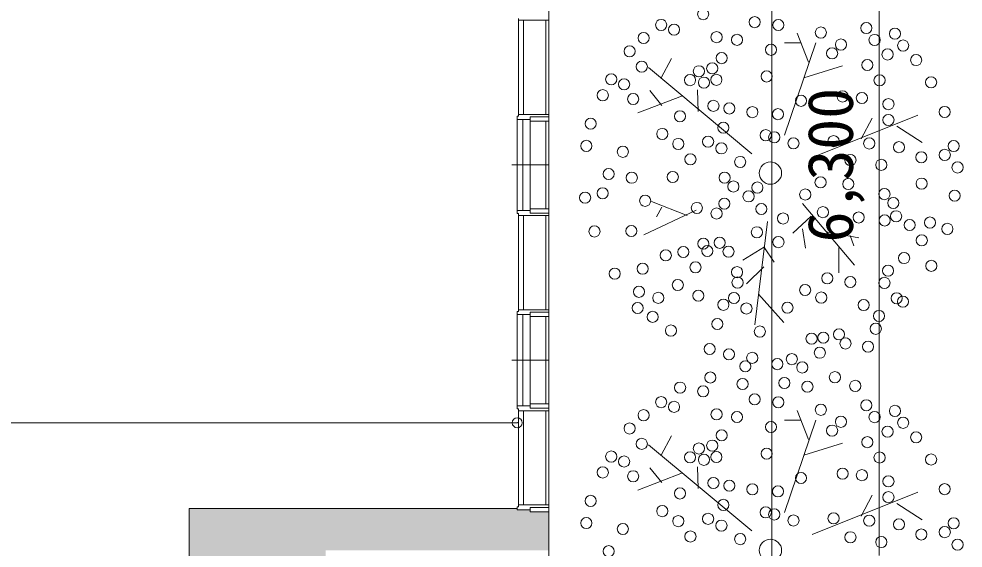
# Model space of a CAD drawing. Units: millimetres at full size, sheet at 1:200; details may follow other scales. Extents: x -96239 to 62349, y -170536 to 17264.
# Drawn here: x 33835 to 41450, y -76757 to -72488 of the extents above; entities that cross this region are included whole.
import ezdxf
from ezdxf.enums import TextEntityAlignment as Align

# ---------------------------------------------------------------- set-up
doc = ezdxf.new("R2010")
doc.units = ezdxf.units.MM
doc.header["$LTSCALE"] = 200
doc.header["$PDMODE"] = 32
doc.header["$PDSIZE"] = 80
for name, color, linetype, lineweight in [('0-1_躯体', 7, 'Continuous', 9), ('0-2_建具', 7, 'Continuous', 9), ('0-6_寸法', 4, 'Continuous', 5), ('0-A_植樹', 7, 'Continuous', 9)]:
    doc.layers.add(name, color=color, linetype=linetype, lineweight=lineweight)
doc.styles.add('ＭＳ ゴシック', font='')
doc.styles.get('ＭＳ ゴシック').set_extended_font_data('MS Gothic')

msp = doc.modelspace()

# ---------------------------------------------------------------- linework, layer by layer
at = {"layer": '0-1_躯体'}
for p, q in [((38108.9, -57536.2), (38108.9, -83496.2)), ((35208.9, -76436.2), (37853.9, -76436.2)), ((35208.9, -76436.2), (35208.9, -77196.2)), ((37853.9, -76448.7), (37853.9, -76436.2)), ((37958.9, -76448.7), (37853.9, -76448.7)), ((37958.9, -76448.7), (37958.9, -76463.7)), ((38108.9, -76463.7), (37958.9, -76463.7))]:
    msp.add_line(p, q, dxfattribs=at)
at = {"layer": '0-1_躯体', "color": 9}
for points in [[(36308.9, -77196.2), (36308.9, -76436.2), (35208.9, -77196.2), (35208.9, -76436.2)], [(37853.9, -76436.2), (36308.9, -76436.2), (37853.9, -76463.7), (36308.9, -76463.7)], [(37958.9, -76463.7), (37958.9, -76448.7), (37853.9, -76463.7), (37853.9, -76448.7)], [(38108.9, -76463.7), (36308.9, -76463.7), (38108.9, -76776.2), (36308.9, -76776.2)]]:
    msp.add_solid(points, dxfattribs=at)
at = {"layer": '0-2_建具'}
for p, q in [((37863.9, -72483.7), (37863.9, -72878.7)), ((38108.9, -72498.7), (37863.9, -72498.7)), ((37903.9, -72498.7), (37903.9, -72878.7)), ((38083.9, -72498.7), (38083.9, -72878.7)), ((38108.9, -72443.7), (38108.9, -72878.7)), ((37863.9, -73273.7), (37863.9, -72878.7)), ((37903.9, -73258.7), (37903.9, -72878.7)), ((38083.9, -73258.7), (38083.9, -72878.7)), ((38108.9, -74039.6), (38108.9, -72878.7)), ((37863.9, -73258.7), (38108.9, -73258.7)), ((37853.9, -73273.7), (37853.9, -73298.7)), ((37863.9, -73273.7), (37853.9, -73273.7)), ((37853.9, -73278.7), (37853.9, -74053.7)), ((37958.9, -73298.7), (37853.9, -73298.7)), ((37898.9, -73298.7), (37898.9, -74033.7)), ((37958.9, -73278.7), (37958.9, -74053.7)), ((38108.9, -73278.7), (37958.9, -73278.7)), ((38108.9, -73313.7), (37958.9, -73313.7)), ((38083.9, -73313.7), (38083.9, -74018.7)), ((38108.9, -73666.2), (37809.9, -73666.2)), ((38108.9, -74018.7), (37958.9, -74018.7)), ((38108.9, -74018.7), (38108.9, -74453.7)), ((37958.9, -74033.7), (37853.9, -74033.7)), ((37853.9, -74033.7), (37853.9, -74058.7)), ((37853.9, -74058.7), (37863.9, -74058.7)), ((37863.9, -74058.7), (37863.9, -74453.7)), ((38108.9, -74073.7), (37863.9, -74073.7)), ((37903.9, -74073.7), (37903.9, -74453.7)), ((38108.9, -74053.7), (37958.9, -74053.7)), ((38083.9, -74073.7), (38083.9, -74453.7)), ((37863.9, -74848.7), (37863.9, -74453.7)), ((37903.9, -74833.7), (37903.9, -74453.7)), ((38083.9, -74833.7), (38083.9, -74453.7)), ((38108.9, -75614.6), (38108.9, -74453.7)), ((37853.9, -74848.7), (37853.9, -74873.7)), ((37863.9, -74848.7), (37853.9, -74848.7)), ((37853.9, -74853.7), (37853.9, -75628.7)), ((37863.9, -74833.7), (38108.9, -74833.7)), ((37958.9, -74853.7), (37958.9, -75628.7)), ((38108.9, -74853.7), (37958.9, -74853.7)), ((37958.9, -74873.7), (37853.9, -74873.7)), ((37898.9, -74873.7), (37898.9, -75608.7)), ((38108.9, -74888.7), (37958.9, -74888.7)), ((38083.9, -74888.7), (38083.9, -75593.7)), ((38108.9, -75241.2), (37809.9, -75241.2)), ((37958.9, -75608.7), (37853.9, -75608.7)), ((37853.9, -75608.7), (37853.9, -75633.7)), ((38108.9, -75593.7), (37958.9, -75593.7)), ((38108.9, -75593.7), (38108.9, -76028.7)), ((37853.9, -75633.7), (37863.9, -75633.7)), ((37863.9, -75633.7), (37863.9, -76028.7)), ((38108.9, -75648.7), (37863.9, -75648.7)), ((37903.9, -75648.7), (37903.9, -76028.7)), ((38108.9, -75628.7), (37958.9, -75628.7)), ((38083.9, -75648.7), (38083.9, -76028.7)), ((37863.9, -76423.7), (37863.9, -76028.7)), ((37903.9, -76408.7), (37903.9, -76028.7)), ((38083.9, -76408.7), (38083.9, -76028.7)), ((38108.9, -76028.7), (38108.9, -76463.7)), ((37863.9, -76423.7), (37853.9, -76423.7)), ((37853.9, -76423.7), (37863.9, -76423.7)), ((37853.9, -76423.7), (37853.9, -76448.7)), ((37958.9, -76448.7), (37853.9, -76448.7)), ((37863.9, -76408.7), (38108.9, -76408.7)), ((38108.9, -76408.7), (37863.9, -76408.7)), ((37958.9, -76428.7), (37958.9, -76463.7)), ((38108.9, -76428.7), (37958.9, -76428.7)), ((37958.9, -76463.7), (37958.9, -76428.7)), ((38108.9, -76428.7), (37958.9, -76428.7)), ((38108.9, -76463.7), (37958.9, -76463.7)), ((38108.9, -76463.7), (37958.9, -76463.7))]:
    msp.add_line(p, q, dxfattribs=at)
at = {"layer": '0-6_寸法'}
for p, q in [((40772, -76816.2), (40772, -70516.2)), ((23863.9, -75746.2), (37853.9, -75746.2))]:
    msp.add_line(p, q, dxfattribs=at)
msp.add_point((37853.9, -75746.2), dxfattribs=at)
at = {"layer": '0-A_植樹', "color": 3}
msp.add_line((39907.8, -40912.4), (39907.8, -90384.4), dxfattribs=at)
at = {"layer": '0-A_植樹'}
for p, q in [((40202.1, -72837.5), (40112.1, -72603.5)), ((40142.1, -72681.5), (40010.1, -72681.5)), ((40010.1, -73425.5), (40262.1, -72681.5)), ((39746.1, -73575.5), (38912.1, -72879.5)), ((39014.1, -72963.5), (39098.1, -72807.5)), ((40166.1, -72963.5), (40478.1, -72867.5)), ((39188.1, -73107.5), (38828.1, -73245.5)), ((39020.1, -73185.5), (38924.1, -73065.5)), ((39314.1, -73233.5), (39308.1, -73059.5)), ((40232.1, -73605.5), (41084.1, -73263.5)), ((40628.1, -73455.5), (40718.1, -73287.5)), ((40916.1, -73353.5), (41120.1, -73485.5)), ((39224.1, -74073.5), (38936.1, -73959.5)), ((39020.1, -74007.5), (38978.1, -74085.5)), ((40154.1, -73977.5), (40574.1, -74475.5)), ((39296.1, -74031.5), (38876.1, -74229.5)), ((40226.1, -74079.5), (40076.1, -74217.5)), ((39872.1, -74121.5), (39770.1, -74955.5)), ((40154.1, -74181.5), (40178.1, -74337.5)), ((40346.1, -74205.5), (40610.1, -74253.5)), ((40538.1, -74235.5), (40568.1, -74319.5)), ((39848.1, -74325.5), (39674.1, -74433.5)), ((39842.1, -74325.5), (39926.1, -74451.5)), ((40448.1, -74331.5), (40448.1, -74535.5)), ((39842.1, -74487.5), (39704.1, -74625.5)), ((39800.1, -74709.5), (40004.1, -74937.5)), ((40202.1, -75880.5), (40112.1, -75646.5)), ((40142.1, -75724.5), (40010.1, -75724.5)), ((40010.1, -76468.5), (40262.1, -75724.5)), ((39014.1, -76006.5), (39098.1, -75850.5)), ((39746.1, -76618.5), (38912.1, -75922.5)), ((40166.1, -76006.5), (40478.1, -75910.5)), ((39188.1, -76150.5), (38828.1, -76288.5)), ((39020.1, -76228.5), (38924.1, -76108.5)), ((39314.1, -76276.5), (39308.1, -76102.5)), ((40232.1, -76648.5), (41084.1, -76306.5)), ((40628.1, -76498.5), (40718.1, -76330.5)), ((40916.1, -76396.5), (41120.1, -76528.5))]:
    msp.add_line(p, q, dxfattribs=at)
for centre, radius in [((39353.8, -72449.1), 45), ((39015, -72536.5), 45), ((39769.5, -72514), 45), ((39960.2, -72537.3), 45), ((39119.1, -72574.4), 45), ((40303, -72598), 45), ((40669.9, -72561.7), 45), ((40900.5, -72607.1), 45), ((38873.4, -72642.1), 45), ((39461.8, -72635.1), 45), ((39627, -72656.6), 45), ((40464.9, -72694.7), 45), ((40736.1, -72657.4), 45), ((38760.5, -72749), 45), ((39900.9, -72736.7), 45), ((40393.6, -72765.9), 45), ((40841, -72774.6), 45), ((40966.7, -72702.8), 45), ((39503.2, -72804.3), 45), ((41071.6, -72819.9), 45), ((38858.7, -72872.8), 45), ((39319.4, -72910.2), 45), ((39426.6, -72886.9), 45), ((40678.2, -72859.3), 45), ((38612.3, -72975.2), 45), ((39248.1, -72981.5), 45), ((39359.9, -73001.6), 45), ((39460.5, -72979.1), 45), ((39865.6, -72951.9), 45), ((40776.4, -72983.2), 45), ((41192.3, -72999.2), 45), ((38716.1, -73015.4), 45), ((38544.1, -73103.4), 45), ((38789.2, -73134.3), 45), ((40143, -73148.5), 45), ((40478.3, -73113.2), 45), ((40633.8, -73125.7), 45), ((39436.5, -73189.1), 45), ((39565, -73210), 45), ((40848.1, -73175.4), 45), ((39166.5, -73273.1), 45), ((39751, -73240), 45), ((39957, -73256.5), 45), ((40848.3, -73303.2), 45), ((41301.3, -73238.3), 45), ((38446.5, -73333.1), 45), ((39516.2, -73365.3), 45), ((39023.9, -73415.6), 45), ((39859, -73426), 45), ((39927, -73442.5), 45), ((38411.4, -73512.1), 45), ((39153, -73496.5), 45), ((39393.8, -73477.8), 45), ((39501.1, -73532.4), 45), ((40082.3, -73491.2), 45), ((40405.6, -73473.9), 45), ((40692.9, -73492.7), 45), ((40932.9, -73522.7), 45), ((41374, -73513.6), 45), ((38705.9, -73559.6), 45), ((41113.1, -73604), 45), ((41302.7, -73584.8), 45), ((39251.2, -73620.3), 45), ((39652.3, -73641.6), 45), ((39896.1, -73731.5), 90), ((40541.6, -73626.5), 45), ((40790.3, -73665.2), 45), ((41405.4, -73686.1), 45), ((38591.8, -73739.1), 45), ((39108.6, -73762.9), 45), ((38777.8, -73769.1), 45), ((39526.5, -73768.6), 45), ((39597.7, -73839.8), 45), ((40300.6, -73806.3), 45), ((40524.1, -73819.8), 45), ((41115.5, -73816.4), 45), ((38543.1, -73894.4), 45), ((39791.2, -73848.4), 45), ((40176.8, -73904.5), 45), ((40815.7, -73901.4), 45), ((41382.1, -73913.4), 45), ((38401.4, -73930.2), 45), ((38885.8, -73955.1), 45), ((39524.5, -73978.2), 45), ((39719.9, -73919.7), 45), ((40886.9, -73972.6), 45), ((39302.8, -74012.8), 45), ((39461.7, -74057.8), 45), ((39822.6, -74020.9), 45), ((40319.3, -74047), 45), ((39998.2, -74097.9), 45), ((40608.1, -74089.8), 45), ((40818.1, -74113.8), 45), ((40910.2, -74079.9), 45), ((41182.9, -74130.6), 45), ((38477.2, -74202.3), 45), ((38774.8, -74198.8), 45), ((39786.9, -74209), 45), ((41018.9, -74150.7), 45), ((41323.6, -74181.9), 45), ((39487.1, -74294), 45), ((39960.8, -74288.5), 45), ((41117, -74274.5), 45), ((39193.7, -74367.8), 45), ((39355.5, -74301.2), 45), ((39387.5, -74360.1), 45), ((39558.3, -74365.2), 45), ((39052.2, -74395.3), 45), ((40974.5, -74417.1), 45), ((38866.2, -74503.3), 45), ((39291.9, -74491.7), 45), ((40845.2, -74518.9), 45), ((41193.8, -74479.8), 45), ((38640.6, -74542.9), 45), ((39627.2, -74530.9), 45), ((40354.6, -74580.3), 45), ((39149.3, -74634.2), 45), ((39631.1, -74614.5), 45), ((40176.4, -74675.2), 45), ((40540.6, -74610.3), 45), ((40816, -74617.5), 45), ((38836.2, -74689.3), 45), ((38991.5, -74738.1), 45), ((39314.8, -74720.8), 45), ((39602, -74739.5), 45), ((40305.9, -74735.6), 45), ((40914.2, -74741.3), 45), ((38825.2, -74820.3), 45), ((39517, -74794), 45), ((39703, -74824), 45), ((40033.8, -74817.7), 45), ((40648.6, -74796.3), 45), ((40965, -74768.5), 45), ((38946.1, -74891.4), 45), ((40771.6, -74883.9), 45), ((39468.2, -74949.3), 45), ((39093.8, -75001.8), 45), ((39811, -75010), 45), ((40323.2, -75058.9), 45), ((40449.6, -75033), 45), ((40745.9, -74987.6), 45), ((40227.9, -75067.6), 45), ((40501.6, -75105.9), 45), ((40683.9, -75131.6), 45), ((39406.5, -75151.1), 45), ((39562, -75193.6), 45), ((40294.7, -75180.8), 45), ((39749.4, -75222.1), 45), ((39951.8, -75272.8), 45), ((40068.9, -75232.7), 45), ((39693.8, -75290.8), 45), ((40152.9, -75299.7), 45), ((39411.8, -75380.8), 45), ((39671.4, -75433.2), 45), ((40009, -75425), 45), ((40416.1, -75378.4), 45), ((39167.8, -75462.1), 45), ((39353.8, -75492.1), 45), ((40195, -75455), 45), ((40580.3, -75448.2), 45), ((39015, -75579.5), 45), ((39769.5, -75557), 45), ((39960.2, -75580.3), 45), ((39119.1, -75617.4), 45), ((40303, -75641), 45), ((40669.9, -75604.7), 45), ((40900.5, -75650.1), 45), ((38873.4, -75685.1), 45), ((39461.8, -75678.1), 45), ((39627, -75699.6), 45), ((40464.9, -75737.7), 45), ((40736.1, -75700.4), 45), ((38760.5, -75792), 45), ((39900.9, -75779.7), 45), ((40393.6, -75808.9), 45), ((40841, -75817.6), 45), ((40966.7, -75745.8), 45), ((39503.2, -75847.3), 45), ((41071.6, -75862.9), 45), ((38858.7, -75915.8), 45), ((39319.4, -75953.2), 45), ((39426.6, -75929.9), 45), ((40678.2, -75902.3), 45), ((38612.3, -76018.2), 45), ((39248.1, -76024.5), 45), ((39359.9, -76044.6), 45), ((39460.5, -76022.1), 45), ((39865.6, -75994.9), 45), ((40776.4, -76026.2), 45), ((41192.3, -76042.2), 45), ((38716.1, -76058.4), 45), ((38544.1, -76146.4), 45), ((38789.2, -76177.3), 45), ((40143, -76191.5), 45), ((40478.3, -76156.2), 45), ((40633.8, -76168.7), 45), ((39436.5, -76232.1), 45), ((39565, -76253), 45), ((40848.1, -76218.4), 45), ((39166.5, -76316.1), 45), ((39751, -76283), 45), ((39957, -76299.5), 45), ((40848.3, -76346.2), 45), ((41301.3, -76281.3), 45), ((38446.5, -76376.1), 45), ((39516.2, -76408.3), 45), ((39023.9, -76458.6), 45), ((39859, -76469), 45), ((39927, -76485.5), 45), ((38411.4, -76555.1), 45), ((39153, -76539.5), 45), ((39393.8, -76520.8), 45), ((39501.1, -76575.4), 45), ((40082.3, -76534.2), 45), ((40405.6, -76516.9), 45), ((40692.9, -76535.7), 45), ((40932.9, -76565.7), 45), ((41374, -76556.6), 45), ((38705.9, -76602.6), 45), ((41113.1, -76647), 45), ((41302.7, -76627.8), 45), ((39251.2, -76663.3), 45), ((39652.3, -76684.6), 45), ((39896.1, -76774.5), 90), ((40541.6, -76669.5), 45), ((40790.3, -76708.2), 45), ((41405.4, -76729.1), 45), ((38591.8, -76782.1), 45)]:
    msp.add_circle(centre, radius, dxfattribs=at)

# ---------------------------------------------------------------- texts
at = {"layer": '0-6_寸法', "style": 'ＭＳ ゴシック'}
msp.add_text('6,300', height=366.6, rotation=90, dxfattribs=at).set_placement((40672, -74291.2), align=Align.BOTTOM_LEFT)

doc.saveas('drawing.dxf')
